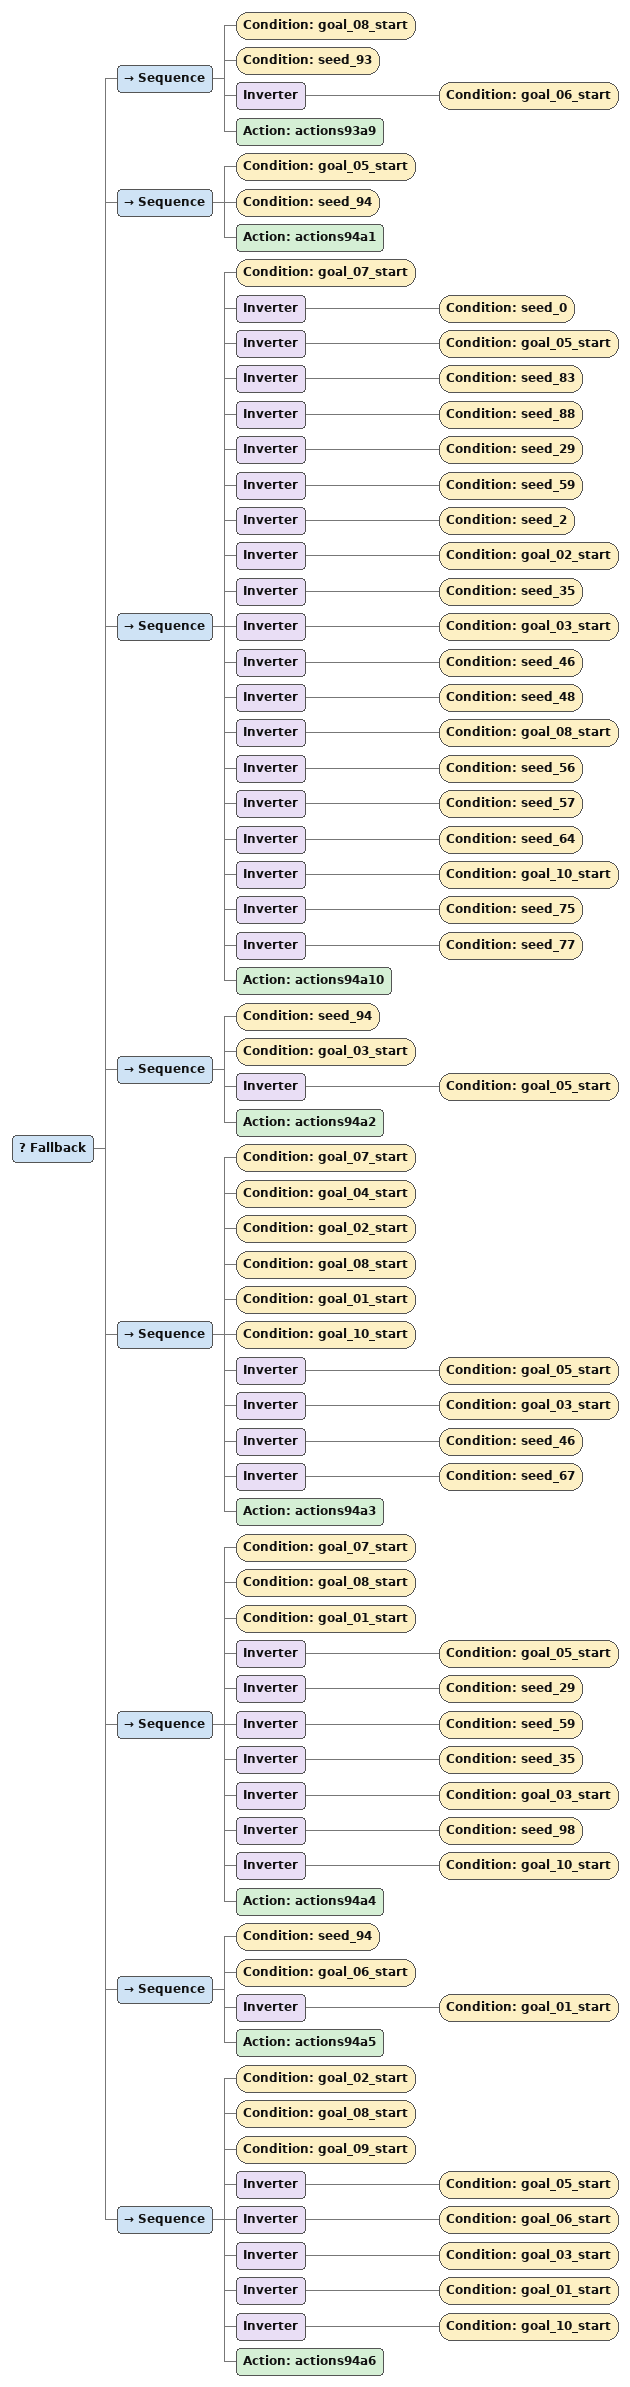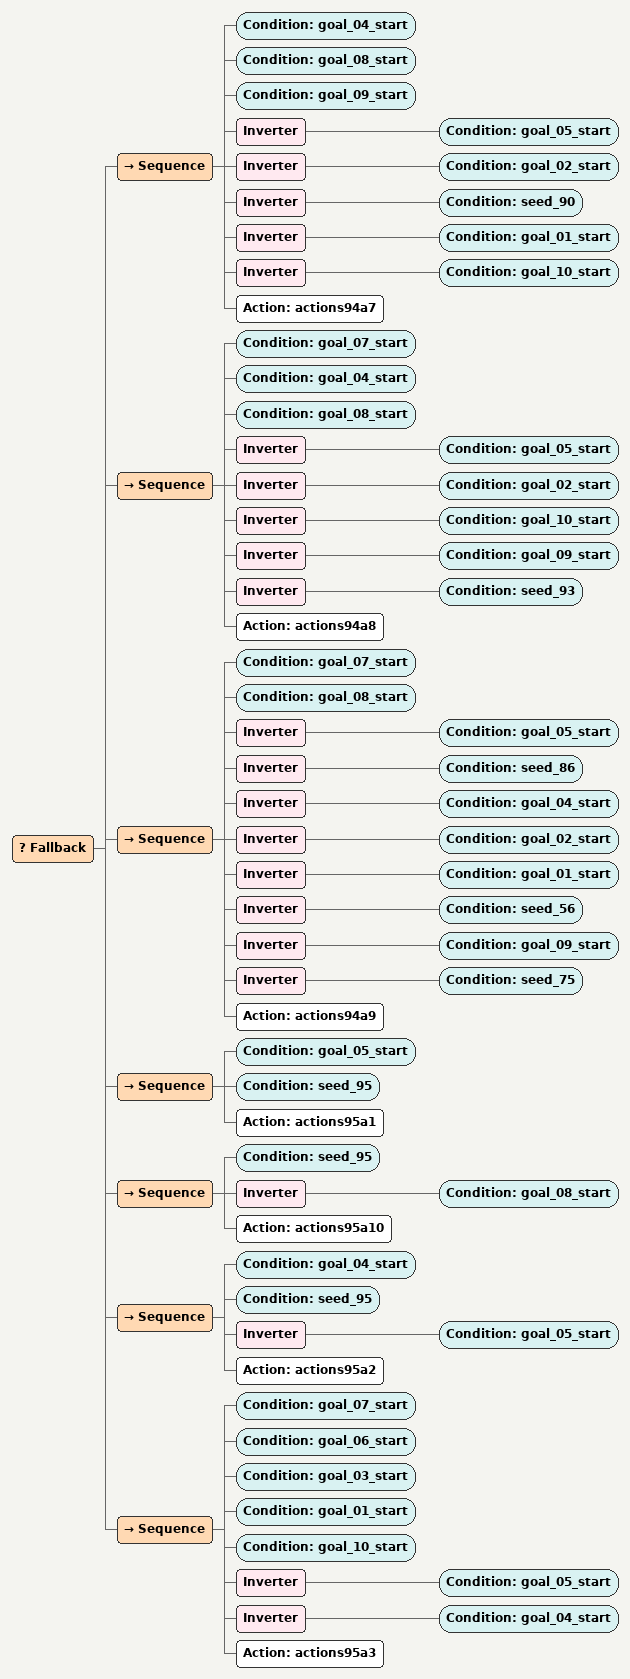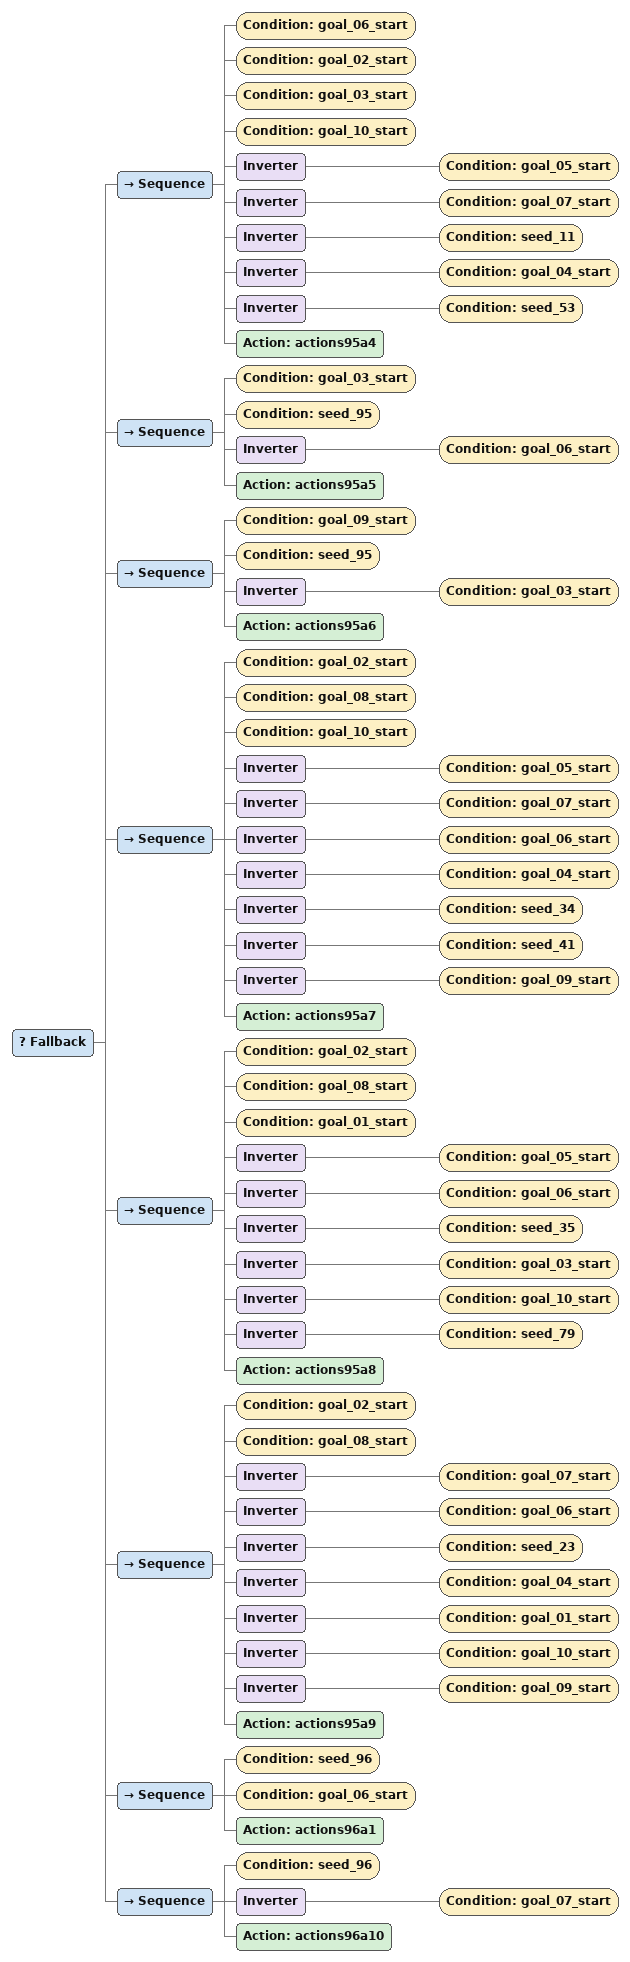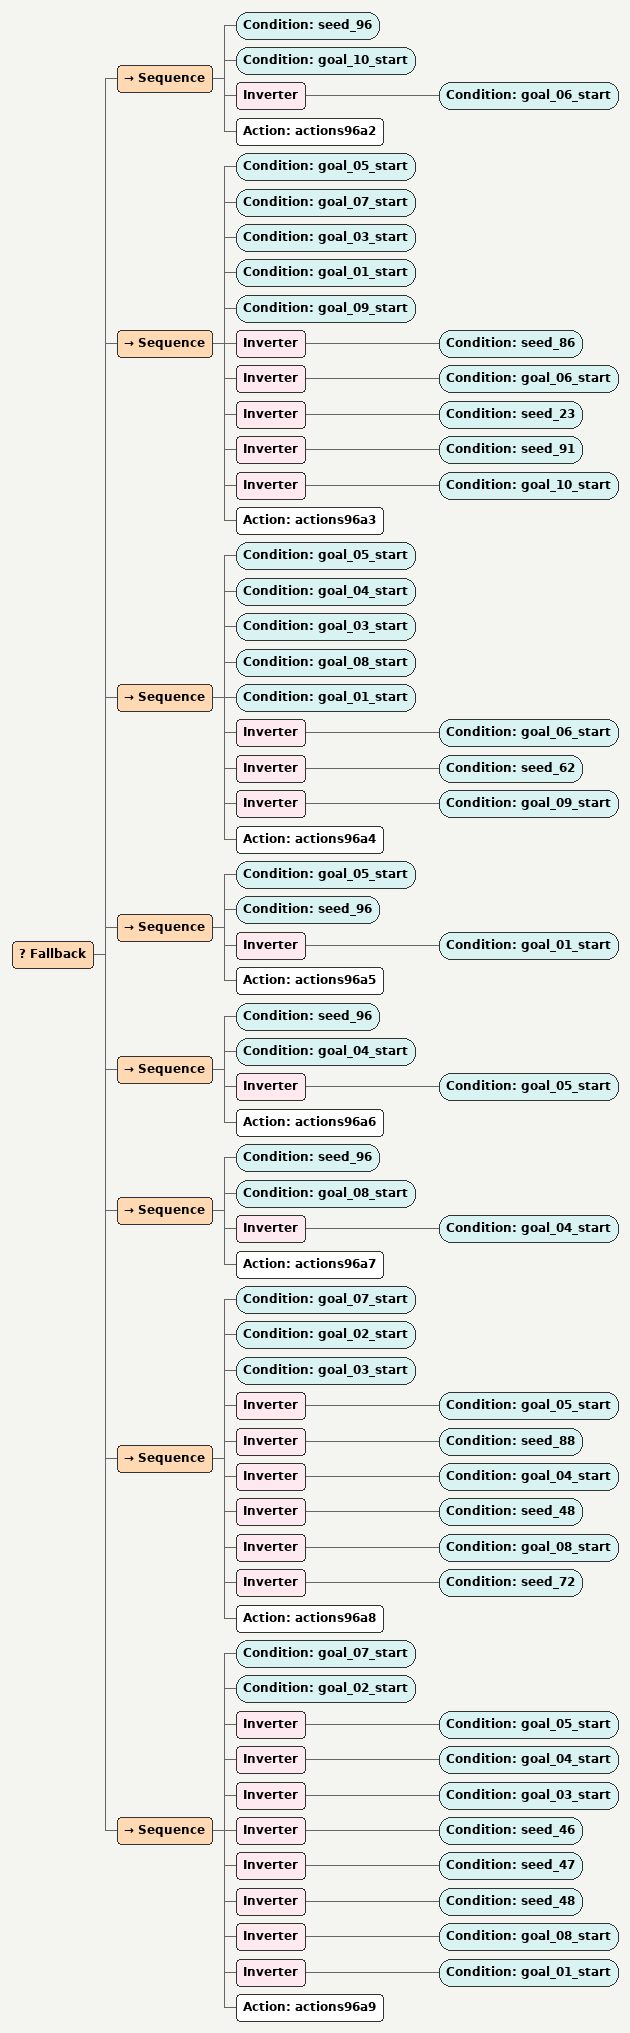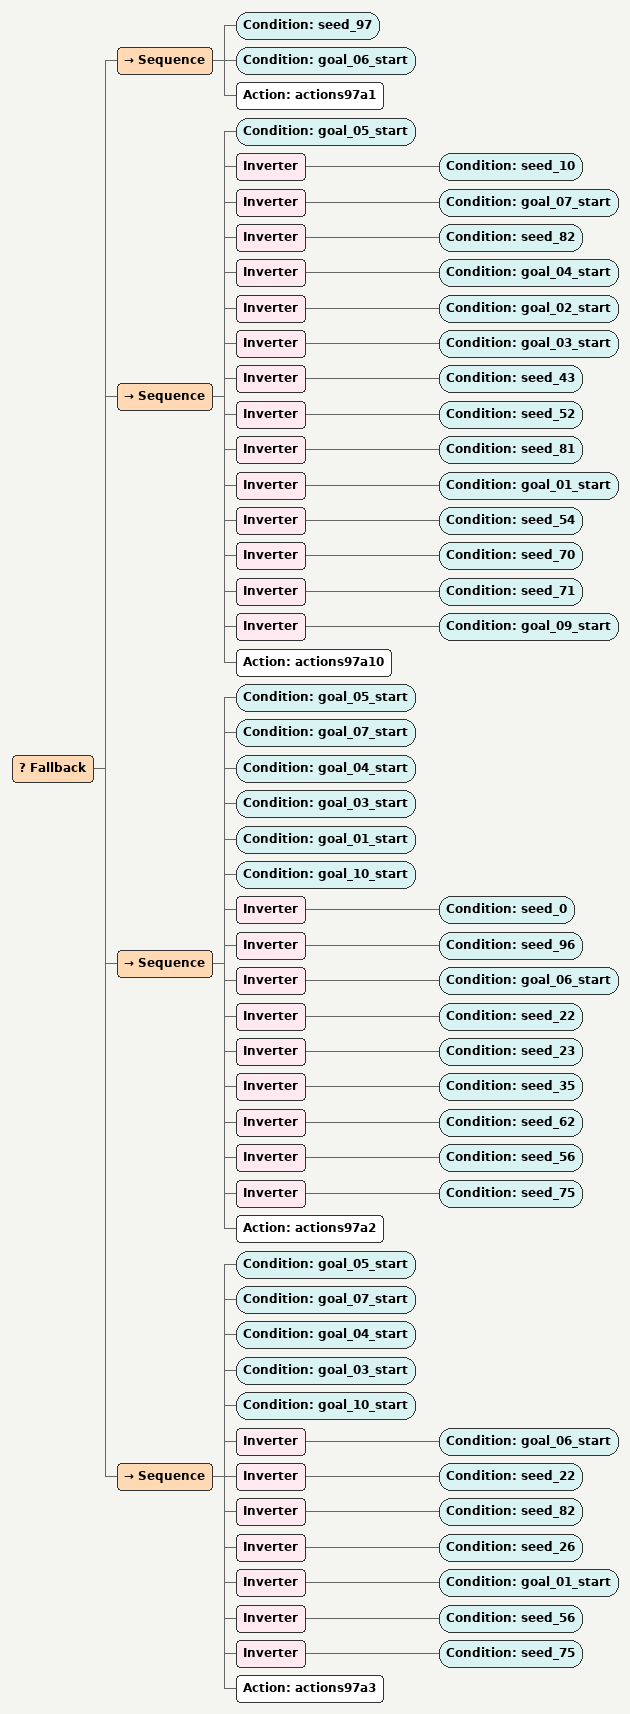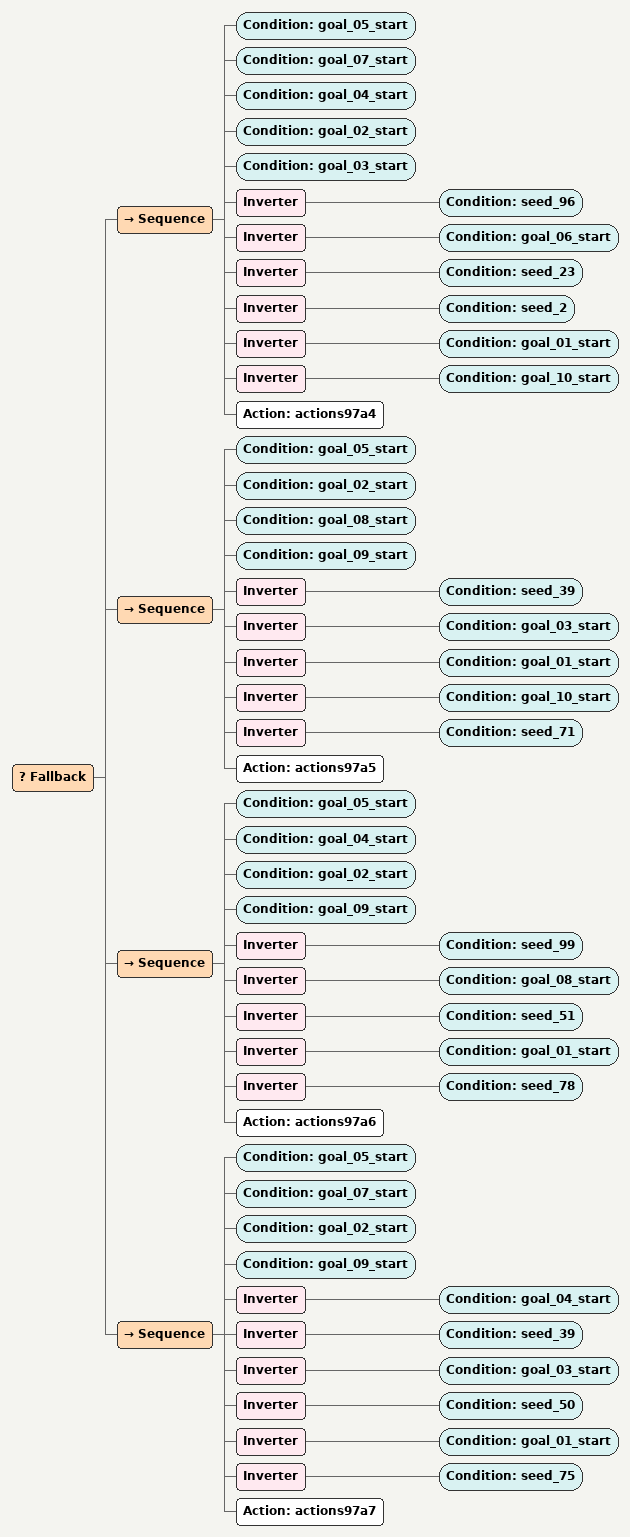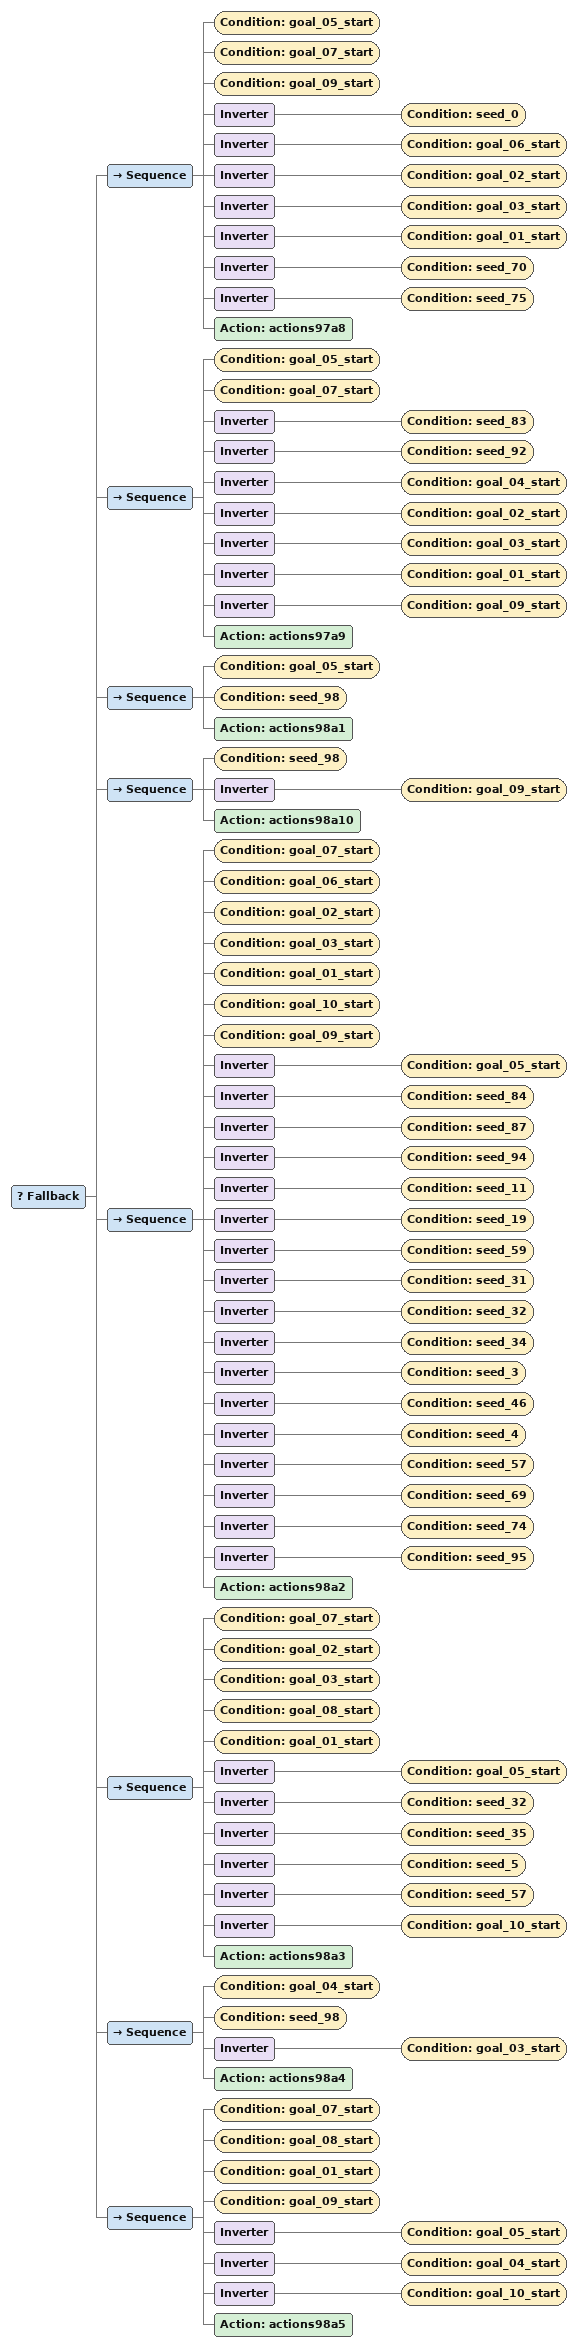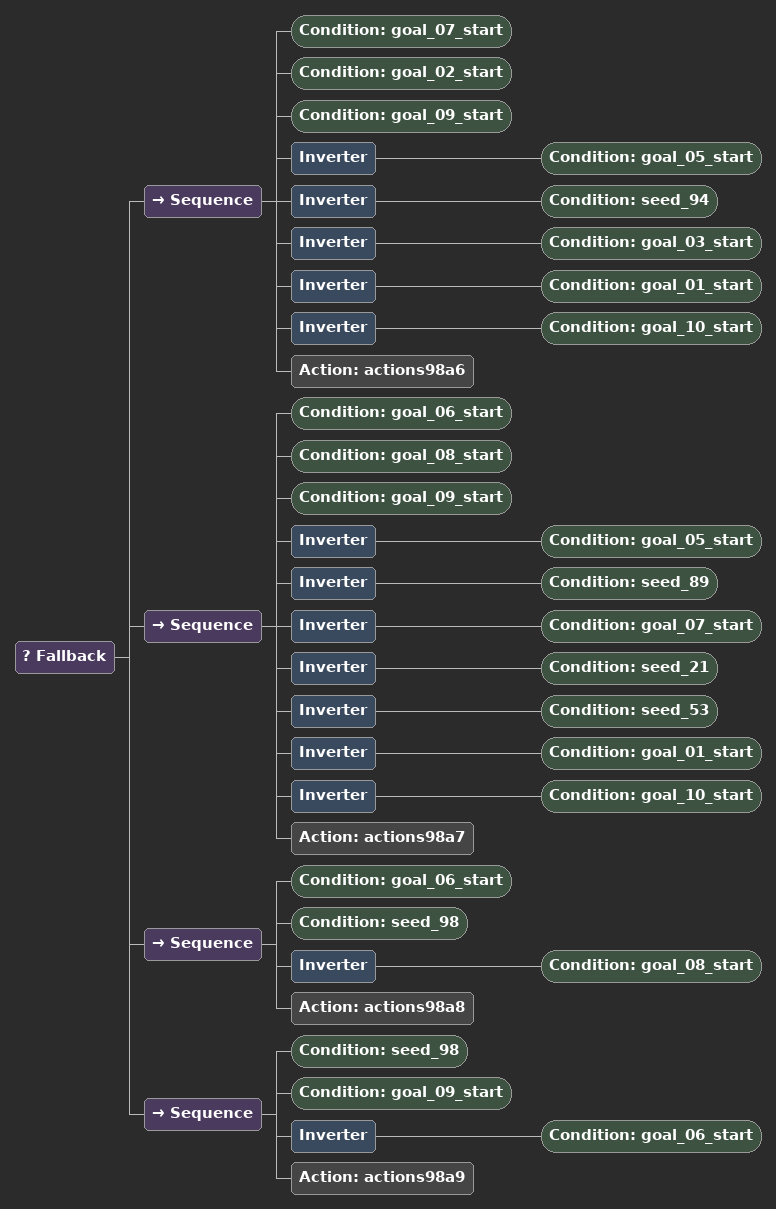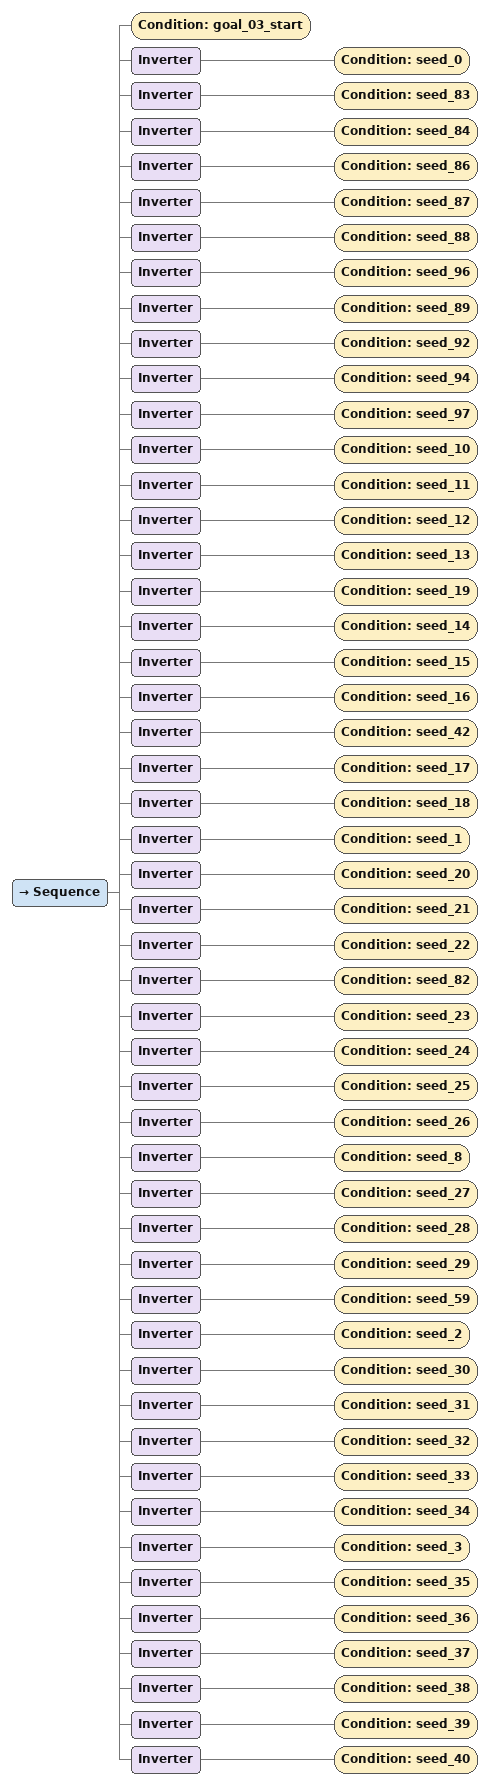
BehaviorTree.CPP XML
<Fallback>
      <Sequence>
        <Condition ID="goal_08_start"/>
        <Condition ID="seed_93"/>
        <Inverter>
          <Condition ID="goal_06_start"/>
        </Inverter>
        <Action ID="actions93a9"/>
      </Sequence>
      <Sequence>
        <Condition ID="goal_05_start"/>
        <Condition ID="seed_94"/>
        <Action ID="actions94a1"/>
      </Sequence>
      <Sequence>
        <Condition ID="goal_07_start"/>
        <Inverter>
          <Condition ID="seed_0"/>
        </Inverter>
        <Inverter>
          <Condition ID="goal_05_start"/>
        </Inverter>
        <Inverter>
          <Condition ID="seed_83"/>
        </Inverter>
        <Inverter>
          <Condition ID="seed_88"/>
        </Inverter>
        <Inverter>
          <Condition ID="seed_29"/>
        </Inverter>
        <Inverter>
          <Condition ID="seed_59"/>
        </Inverter>
        <Inverter>
          <Condition ID="seed_2"/>
        </Inverter>
        <Inverter>
          <Condition ID="goal_02_start"/>
        </Inverter>
        <Inverter>
          <Condition ID="seed_35"/>
        </Inverter>
        <Inverter>
          <Condition ID="goal_03_start"/>
        </Inverter>
        <Inverter>
          <Condition ID="seed_46"/>
        </Inverter>
        <Inverter>
          <Condition ID="seed_48"/>
        </Inverter>
        <Inverter>
          <Condition ID="goal_08_start"/>
        </Inverter>
        <Inverter>
          <Condition ID="seed_56"/>
        </Inverter>
        <Inverter>
          <Condition ID="seed_57"/>
        </Inverter>
        <Inverter>
          <Condition ID="seed_64"/>
        </Inverter>
        <Inverter>
          <Condition ID="goal_10_start"/>
        </Inverter>
        <Inverter>
          <Condition ID="seed_75"/>
        </Inverter>
        <Inverter>
          <Condition ID="seed_77"/>
        </Inverter>
        <Action ID="actions94a10"/>
      </Sequence>
      <Sequence>
        <Condition ID="seed_94"/>
        <Condition ID="goal_03_start"/>
        <Inverter>
          <Condition ID="goal_05_start"/>
        </Inverter>
        <Action ID="actions94a2"/>
      </Sequence>
      <Sequence>
        <Condition ID="goal_07_start"/>
        <Condition ID="goal_04_start"/>
        <Condition ID="goal_02_start"/>
        <Condition ID="goal_08_start"/>
        <Condition ID="goal_01_start"/>
        <Condition ID="goal_10_start"/>
        <Inverter>
          <Condition ID="goal_05_start"/>
        </Inverter>
        <Inverter>
          <Condition ID="goal_03_start"/>
        </Inverter>
        <Inverter>
          <Condition ID="seed_46"/>
        </Inverter>
        <Inverter>
          <Condition ID="seed_67"/>
        </Inverter>
        <Action ID="actions94a3"/>
      </Sequence>
      <Sequence>
        <Condition ID="goal_07_start"/>
        <Condition ID="goal_08_start"/>
        <Condition ID="goal_01_start"/>
        <Inverter>
          <Condition ID="goal_05_start"/>
        </Inverter>
        <Inverter>
          <Condition ID="seed_29"/>
        </Inverter>
        <Inverter>
          <Condition ID="seed_59"/>
        </Inverter>
        <Inverter>
          <Condition ID="seed_35"/>
        </Inverter>
        <Inverter>
          <Condition ID="goal_03_start"/>
        </Inverter>
        <Inverter>
          <Condition ID="seed_98"/>
        </Inverter>
        <Inverter>
          <Condition ID="goal_10_start"/>
        </Inverter>
        <Action ID="actions94a4"/>
      </Sequence>
      <Sequence>
        <Condition ID="seed_94"/>
        <Condition ID="goal_06_start"/>
        <Inverter>
          <Condition ID="goal_01_start"/>
        </Inverter>
        <Action ID="actions94a5"/>
      </Sequence>
      <Sequence>
        <Condition ID="goal_02_start"/>
        <Condition ID="goal_08_start"/>
        <Condition ID="goal_09_start"/>
        <Inverter>
          <Condition ID="goal_05_start"/>
        </Inverter>
        <Inverter>
          <Condition ID="goal_06_start"/>
        </Inverter>
        <Inverter>
          <Condition ID="goal_03_start"/>
        </Inverter>
        <Inverter>
          <Condition ID="goal_01_start"/>
        </Inverter>
        <Inverter>
          <Condition ID="goal_10_start"/>
        </Inverter>
        <Action ID="actions94a6"/>
      </Sequence>
</Fallback>

<Fallback>
      <Sequence>
        <Condition ID="goal_04_start"/>
        <Condition ID="goal_08_start"/>
        <Condition ID="goal_09_start"/>
        <Inverter>
          <Condition ID="goal_05_start"/>
        </Inverter>
        <Inverter>
          <Condition ID="goal_02_start"/>
        </Inverter>
        <Inverter>
          <Condition ID="seed_90"/>
        </Inverter>
        <Inverter>
          <Condition ID="goal_01_start"/>
        </Inverter>
        <Inverter>
          <Condition ID="goal_10_start"/>
        </Inverter>
        <Action ID="actions94a7"/>
      </Sequence>
      <Sequence>
        <Condition ID="goal_07_start"/>
        <Condition ID="goal_04_start"/>
        <Condition ID="goal_08_start"/>
        <Inverter>
          <Condition ID="goal_05_start"/>
        </Inverter>
        <Inverter>
          <Condition ID="goal_02_start"/>
        </Inverter>
        <Inverter>
          <Condition ID="goal_10_start"/>
        </Inverter>
        <Inverter>
          <Condition ID="goal_09_start"/>
        </Inverter>
        <Inverter>
          <Condition ID="seed_93"/>
        </Inverter>
        <Action ID="actions94a8"/>
      </Sequence>
      <Sequence>
        <Condition ID="goal_07_start"/>
        <Condition ID="goal_08_start"/>
        <Inverter>
          <Condition ID="goal_05_start"/>
        </Inverter>
        <Inverter>
          <Condition ID="seed_86"/>
        </Inverter>
        <Inverter>
          <Condition ID="goal_04_start"/>
        </Inverter>
        <Inverter>
          <Condition ID="goal_02_start"/>
        </Inverter>
        <Inverter>
          <Condition ID="goal_01_start"/>
        </Inverter>
        <Inverter>
          <Condition ID="seed_56"/>
        </Inverter>
        <Inverter>
          <Condition ID="goal_09_start"/>
        </Inverter>
        <Inverter>
          <Condition ID="seed_75"/>
        </Inverter>
        <Action ID="actions94a9"/>
      </Sequence>
      <Sequence>
        <Condition ID="goal_05_start"/>
        <Condition ID="seed_95"/>
        <Action ID="actions95a1"/>
      </Sequence>
      <Sequence>
        <Condition ID="seed_95"/>
        <Inverter>
          <Condition ID="goal_08_start"/>
        </Inverter>
        <Action ID="actions95a10"/>
      </Sequence>
      <Sequence>
        <Condition ID="goal_04_start"/>
        <Condition ID="seed_95"/>
        <Inverter>
          <Condition ID="goal_05_start"/>
        </Inverter>
        <Action ID="actions95a2"/>
      </Sequence>
      <Sequence>
        <Condition ID="goal_07_start"/>
        <Condition ID="goal_06_start"/>
        <Condition ID="goal_03_start"/>
        <Condition ID="goal_01_start"/>
        <Condition ID="goal_10_start"/>
        <Inverter>
          <Condition ID="goal_05_start"/>
        </Inverter>
        <Inverter>
          <Condition ID="goal_04_start"/>
        </Inverter>
        <Action ID="actions95a3"/>
      </Sequence>
</Fallback>

<Fallback>
      <Sequence>
        <Condition ID="goal_06_start"/>
        <Condition ID="goal_02_start"/>
        <Condition ID="goal_03_start"/>
        <Condition ID="goal_10_start"/>
        <Inverter>
          <Condition ID="goal_05_start"/>
        </Inverter>
        <Inverter>
          <Condition ID="goal_07_start"/>
        </Inverter>
        <Inverter>
          <Condition ID="seed_11"/>
        </Inverter>
        <Inverter>
          <Condition ID="goal_04_start"/>
        </Inverter>
        <Inverter>
          <Condition ID="seed_53"/>
        </Inverter>
        <Action ID="actions95a4"/>
      </Sequence>
      <Sequence>
        <Condition ID="goal_03_start"/>
        <Condition ID="seed_95"/>
        <Inverter>
          <Condition ID="goal_06_start"/>
        </Inverter>
        <Action ID="actions95a5"/>
      </Sequence>
      <Sequence>
        <Condition ID="goal_09_start"/>
        <Condition ID="seed_95"/>
        <Inverter>
          <Condition ID="goal_03_start"/>
        </Inverter>
        <Action ID="actions95a6"/>
      </Sequence>
      <Sequence>
        <Condition ID="goal_02_start"/>
        <Condition ID="goal_08_start"/>
        <Condition ID="goal_10_start"/>
        <Inverter>
          <Condition ID="goal_05_start"/>
        </Inverter>
        <Inverter>
          <Condition ID="goal_07_start"/>
        </Inverter>
        <Inverter>
          <Condition ID="goal_06_start"/>
        </Inverter>
        <Inverter>
          <Condition ID="goal_04_start"/>
        </Inverter>
        <Inverter>
          <Condition ID="seed_34"/>
        </Inverter>
        <Inverter>
          <Condition ID="seed_41"/>
        </Inverter>
        <Inverter>
          <Condition ID="goal_09_start"/>
        </Inverter>
        <Action ID="actions95a7"/>
      </Sequence>
      <Sequence>
        <Condition ID="goal_02_start"/>
        <Condition ID="goal_08_start"/>
        <Condition ID="goal_01_start"/>
        <Inverter>
          <Condition ID="goal_05_start"/>
        </Inverter>
        <Inverter>
          <Condition ID="goal_06_start"/>
        </Inverter>
        <Inverter>
          <Condition ID="seed_35"/>
        </Inverter>
        <Inverter>
          <Condition ID="goal_03_start"/>
        </Inverter>
        <Inverter>
          <Condition ID="goal_10_start"/>
        </Inverter>
        <Inverter>
          <Condition ID="seed_79"/>
        </Inverter>
        <Action ID="actions95a8"/>
      </Sequence>
      <Sequence>
        <Condition ID="goal_02_start"/>
        <Condition ID="goal_08_start"/>
        <Inverter>
          <Condition ID="goal_07_start"/>
        </Inverter>
        <Inverter>
          <Condition ID="goal_06_start"/>
        </Inverter>
        <Inverter>
          <Condition ID="seed_23"/>
        </Inverter>
        <Inverter>
          <Condition ID="goal_04_start"/>
        </Inverter>
        <Inverter>
          <Condition ID="goal_01_start"/>
        </Inverter>
        <Inverter>
          <Condition ID="goal_10_start"/>
        </Inverter>
        <Inverter>
          <Condition ID="goal_09_start"/>
        </Inverter>
        <Action ID="actions95a9"/>
      </Sequence>
      <Sequence>
        <Condition ID="seed_96"/>
        <Condition ID="goal_06_start"/>
        <Action ID="actions96a1"/>
      </Sequence>
      <Sequence>
        <Condition ID="seed_96"/>
        <Inverter>
          <Condition ID="goal_07_start"/>
        </Inverter>
        <Action ID="actions96a10"/>
      </Sequence>
</Fallback>

<Fallback>
      <Sequence>
        <Condition ID="seed_96"/>
        <Condition ID="goal_10_start"/>
        <Inverter>
          <Condition ID="goal_06_start"/>
        </Inverter>
        <Action ID="actions96a2"/>
      </Sequence>
      <Sequence>
        <Condition ID="goal_05_start"/>
        <Condition ID="goal_07_start"/>
        <Condition ID="goal_03_start"/>
        <Condition ID="goal_01_start"/>
        <Condition ID="goal_09_start"/>
        <Inverter>
          <Condition ID="seed_86"/>
        </Inverter>
        <Inverter>
          <Condition ID="goal_06_start"/>
        </Inverter>
        <Inverter>
          <Condition ID="seed_23"/>
        </Inverter>
        <Inverter>
          <Condition ID="seed_91"/>
        </Inverter>
        <Inverter>
          <Condition ID="goal_10_start"/>
        </Inverter>
        <Action ID="actions96a3"/>
      </Sequence>
      <Sequence>
        <Condition ID="goal_05_start"/>
        <Condition ID="goal_04_start"/>
        <Condition ID="goal_03_start"/>
        <Condition ID="goal_08_start"/>
        <Condition ID="goal_01_start"/>
        <Inverter>
          <Condition ID="goal_06_start"/>
        </Inverter>
        <Inverter>
          <Condition ID="seed_62"/>
        </Inverter>
        <Inverter>
          <Condition ID="goal_09_start"/>
        </Inverter>
        <Action ID="actions96a4"/>
      </Sequence>
      <Sequence>
        <Condition ID="goal_05_start"/>
        <Condition ID="seed_96"/>
        <Inverter>
          <Condition ID="goal_01_start"/>
        </Inverter>
        <Action ID="actions96a5"/>
      </Sequence>
      <Sequence>
        <Condition ID="seed_96"/>
        <Condition ID="goal_04_start"/>
        <Inverter>
          <Condition ID="goal_05_start"/>
        </Inverter>
        <Action ID="actions96a6"/>
      </Sequence>
      <Sequence>
        <Condition ID="seed_96"/>
        <Condition ID="goal_08_start"/>
        <Inverter>
          <Condition ID="goal_04_start"/>
        </Inverter>
        <Action ID="actions96a7"/>
      </Sequence>
      <Sequence>
        <Condition ID="goal_07_start"/>
        <Condition ID="goal_02_start"/>
        <Condition ID="goal_03_start"/>
        <Inverter>
          <Condition ID="goal_05_start"/>
        </Inverter>
        <Inverter>
          <Condition ID="seed_88"/>
        </Inverter>
        <Inverter>
          <Condition ID="goal_04_start"/>
        </Inverter>
        <Inverter>
          <Condition ID="seed_48"/>
        </Inverter>
        <Inverter>
          <Condition ID="goal_08_start"/>
        </Inverter>
        <Inverter>
          <Condition ID="seed_72"/>
        </Inverter>
        <Action ID="actions96a8"/>
      </Sequence>
      <Sequence>
        <Condition ID="goal_07_start"/>
        <Condition ID="goal_02_start"/>
        <Inverter>
          <Condition ID="goal_05_start"/>
        </Inverter>
        <Inverter>
          <Condition ID="goal_04_start"/>
        </Inverter>
        <Inverter>
          <Condition ID="goal_03_start"/>
        </Inverter>
        <Inverter>
          <Condition ID="seed_46"/>
        </Inverter>
        <Inverter>
          <Condition ID="seed_47"/>
        </Inverter>
        <Inverter>
          <Condition ID="seed_48"/>
        </Inverter>
        <Inverter>
          <Condition ID="goal_08_start"/>
        </Inverter>
        <Inverter>
          <Condition ID="goal_01_start"/>
        </Inverter>
        <Action ID="actions96a9"/>
      </Sequence>
</Fallback>

<Fallback>
      <Sequence>
        <Condition ID="seed_97"/>
        <Condition ID="goal_06_start"/>
        <Action ID="actions97a1"/>
      </Sequence>
      <Sequence>
        <Condition ID="goal_05_start"/>
        <Inverter>
          <Condition ID="seed_10"/>
        </Inverter>
        <Inverter>
          <Condition ID="goal_07_start"/>
        </Inverter>
        <Inverter>
          <Condition ID="seed_82"/>
        </Inverter>
        <Inverter>
          <Condition ID="goal_04_start"/>
        </Inverter>
        <Inverter>
          <Condition ID="goal_02_start"/>
        </Inverter>
        <Inverter>
          <Condition ID="goal_03_start"/>
        </Inverter>
        <Inverter>
          <Condition ID="seed_43"/>
        </Inverter>
        <Inverter>
          <Condition ID="seed_52"/>
        </Inverter>
        <Inverter>
          <Condition ID="seed_81"/>
        </Inverter>
        <Inverter>
          <Condition ID="goal_01_start"/>
        </Inverter>
        <Inverter>
          <Condition ID="seed_54"/>
        </Inverter>
        <Inverter>
          <Condition ID="seed_70"/>
        </Inverter>
        <Inverter>
          <Condition ID="seed_71"/>
        </Inverter>
        <Inverter>
          <Condition ID="goal_09_start"/>
        </Inverter>
        <Action ID="actions97a10"/>
      </Sequence>
      <Sequence>
        <Condition ID="goal_05_start"/>
        <Condition ID="goal_07_start"/>
        <Condition ID="goal_04_start"/>
        <Condition ID="goal_03_start"/>
        <Condition ID="goal_01_start"/>
        <Condition ID="goal_10_start"/>
        <Inverter>
          <Condition ID="seed_0"/>
        </Inverter>
        <Inverter>
          <Condition ID="seed_96"/>
        </Inverter>
        <Inverter>
          <Condition ID="goal_06_start"/>
        </Inverter>
        <Inverter>
          <Condition ID="seed_22"/>
        </Inverter>
        <Inverter>
          <Condition ID="seed_23"/>
        </Inverter>
        <Inverter>
          <Condition ID="seed_35"/>
        </Inverter>
        <Inverter>
          <Condition ID="seed_62"/>
        </Inverter>
        <Inverter>
          <Condition ID="seed_56"/>
        </Inverter>
        <Inverter>
          <Condition ID="seed_75"/>
        </Inverter>
        <Action ID="actions97a2"/>
      </Sequence>
      <Sequence>
        <Condition ID="goal_05_start"/>
        <Condition ID="goal_07_start"/>
        <Condition ID="goal_04_start"/>
        <Condition ID="goal_03_start"/>
        <Condition ID="goal_10_start"/>
        <Inverter>
          <Condition ID="goal_06_start"/>
        </Inverter>
        <Inverter>
          <Condition ID="seed_22"/>
        </Inverter>
        <Inverter>
          <Condition ID="seed_82"/>
        </Inverter>
        <Inverter>
          <Condition ID="seed_26"/>
        </Inverter>
        <Inverter>
          <Condition ID="goal_01_start"/>
        </Inverter>
        <Inverter>
          <Condition ID="seed_56"/>
        </Inverter>
        <Inverter>
          <Condition ID="seed_75"/>
        </Inverter>
        <Action ID="actions97a3"/>
      </Sequence>
</Fallback>

<Fallback>
      <Sequence>
        <Condition ID="goal_05_start"/>
        <Condition ID="goal_07_start"/>
        <Condition ID="goal_04_start"/>
        <Condition ID="goal_02_start"/>
        <Condition ID="goal_03_start"/>
        <Inverter>
          <Condition ID="seed_96"/>
        </Inverter>
        <Inverter>
          <Condition ID="goal_06_start"/>
        </Inverter>
        <Inverter>
          <Condition ID="seed_23"/>
        </Inverter>
        <Inverter>
          <Condition ID="seed_2"/>
        </Inverter>
        <Inverter>
          <Condition ID="goal_01_start"/>
        </Inverter>
        <Inverter>
          <Condition ID="goal_10_start"/>
        </Inverter>
        <Action ID="actions97a4"/>
      </Sequence>
      <Sequence>
        <Condition ID="goal_05_start"/>
        <Condition ID="goal_02_start"/>
        <Condition ID="goal_08_start"/>
        <Condition ID="goal_09_start"/>
        <Inverter>
          <Condition ID="seed_39"/>
        </Inverter>
        <Inverter>
          <Condition ID="goal_03_start"/>
        </Inverter>
        <Inverter>
          <Condition ID="goal_01_start"/>
        </Inverter>
        <Inverter>
          <Condition ID="goal_10_start"/>
        </Inverter>
        <Inverter>
          <Condition ID="seed_71"/>
        </Inverter>
        <Action ID="actions97a5"/>
      </Sequence>
      <Sequence>
        <Condition ID="goal_05_start"/>
        <Condition ID="goal_04_start"/>
        <Condition ID="goal_02_start"/>
        <Condition ID="goal_09_start"/>
        <Inverter>
          <Condition ID="seed_99"/>
        </Inverter>
        <Inverter>
          <Condition ID="goal_08_start"/>
        </Inverter>
        <Inverter>
          <Condition ID="seed_51"/>
        </Inverter>
        <Inverter>
          <Condition ID="goal_01_start"/>
        </Inverter>
        <Inverter>
          <Condition ID="seed_78"/>
        </Inverter>
        <Action ID="actions97a6"/>
      </Sequence>
      <Sequence>
        <Condition ID="goal_05_start"/>
        <Condition ID="goal_07_start"/>
        <Condition ID="goal_02_start"/>
        <Condition ID="goal_09_start"/>
        <Inverter>
          <Condition ID="goal_04_start"/>
        </Inverter>
        <Inverter>
          <Condition ID="seed_39"/>
        </Inverter>
        <Inverter>
          <Condition ID="goal_03_start"/>
        </Inverter>
        <Inverter>
          <Condition ID="seed_50"/>
        </Inverter>
        <Inverter>
          <Condition ID="goal_01_start"/>
        </Inverter>
        <Inverter>
          <Condition ID="seed_75"/>
        </Inverter>
        <Action ID="actions97a7"/>
      </Sequence>
</Fallback>

<Fallback>
      <Sequence>
        <Condition ID="goal_05_start"/>
        <Condition ID="goal_07_start"/>
        <Condition ID="goal_09_start"/>
        <Inverter>
          <Condition ID="seed_0"/>
        </Inverter>
        <Inverter>
          <Condition ID="goal_06_start"/>
        </Inverter>
        <Inverter>
          <Condition ID="goal_02_start"/>
        </Inverter>
        <Inverter>
          <Condition ID="goal_03_start"/>
        </Inverter>
        <Inverter>
          <Condition ID="goal_01_start"/>
        </Inverter>
        <Inverter>
          <Condition ID="seed_70"/>
        </Inverter>
        <Inverter>
          <Condition ID="seed_75"/>
        </Inverter>
        <Action ID="actions97a8"/>
      </Sequence>
      <Sequence>
        <Condition ID="goal_05_start"/>
        <Condition ID="goal_07_start"/>
        <Inverter>
          <Condition ID="seed_83"/>
        </Inverter>
        <Inverter>
          <Condition ID="seed_92"/>
        </Inverter>
        <Inverter>
          <Condition ID="goal_04_start"/>
        </Inverter>
        <Inverter>
          <Condition ID="goal_02_start"/>
        </Inverter>
        <Inverter>
          <Condition ID="goal_03_start"/>
        </Inverter>
        <Inverter>
          <Condition ID="goal_01_start"/>
        </Inverter>
        <Inverter>
          <Condition ID="goal_09_start"/>
        </Inverter>
        <Action ID="actions97a9"/>
      </Sequence>
      <Sequence>
        <Condition ID="goal_05_start"/>
        <Condition ID="seed_98"/>
        <Action ID="actions98a1"/>
      </Sequence>
      <Sequence>
        <Condition ID="seed_98"/>
        <Inverter>
          <Condition ID="goal_09_start"/>
        </Inverter>
        <Action ID="actions98a10"/>
      </Sequence>
      <Sequence>
        <Condition ID="goal_07_start"/>
        <Condition ID="goal_06_start"/>
        <Condition ID="goal_02_start"/>
        <Condition ID="goal_03_start"/>
        <Condition ID="goal_01_start"/>
        <Condition ID="goal_10_start"/>
        <Condition ID="goal_09_start"/>
        <Inverter>
          <Condition ID="goal_05_start"/>
        </Inverter>
        <Inverter>
          <Condition ID="seed_84"/>
        </Inverter>
        <Inverter>
          <Condition ID="seed_87"/>
        </Inverter>
        <Inverter>
          <Condition ID="seed_94"/>
        </Inverter>
        <Inverter>
          <Condition ID="seed_11"/>
        </Inverter>
        <Inverter>
          <Condition ID="seed_19"/>
        </Inverter>
        <Inverter>
          <Condition ID="seed_59"/>
        </Inverter>
        <Inverter>
          <Condition ID="seed_31"/>
        </Inverter>
        <Inverter>
          <Condition ID="seed_32"/>
        </Inverter>
        <Inverter>
          <Condition ID="seed_34"/>
        </Inverter>
        <Inverter>
          <Condition ID="seed_3"/>
        </Inverter>
        <Inverter>
          <Condition ID="seed_46"/>
        </Inverter>
        <Inverter>
          <Condition ID="seed_4"/>
        </Inverter>
        <Inverter>
          <Condition ID="seed_57"/>
        </Inverter>
        <Inverter>
          <Condition ID="seed_69"/>
        </Inverter>
        <Inverter>
          <Condition ID="seed_74"/>
        </Inverter>
        <Inverter>
          <Condition ID="seed_95"/>
        </Inverter>
        <Action ID="actions98a2"/>
      </Sequence>
      <Sequence>
        <Condition ID="goal_07_start"/>
        <Condition ID="goal_02_start"/>
        <Condition ID="goal_03_start"/>
        <Condition ID="goal_08_start"/>
        <Condition ID="goal_01_start"/>
        <Inverter>
          <Condition ID="goal_05_start"/>
        </Inverter>
        <Inverter>
          <Condition ID="seed_32"/>
        </Inverter>
        <Inverter>
          <Condition ID="seed_35"/>
        </Inverter>
        <Inverter>
          <Condition ID="seed_5"/>
        </Inverter>
        <Inverter>
          <Condition ID="seed_57"/>
        </Inverter>
        <Inverter>
          <Condition ID="goal_10_start"/>
        </Inverter>
        <Action ID="actions98a3"/>
      </Sequence>
      <Sequence>
        <Condition ID="goal_04_start"/>
        <Condition ID="seed_98"/>
        <Inverter>
          <Condition ID="goal_03_start"/>
        </Inverter>
        <Action ID="actions98a4"/>
      </Sequence>
      <Sequence>
        <Condition ID="goal_07_start"/>
        <Condition ID="goal_08_start"/>
        <Condition ID="goal_01_start"/>
        <Condition ID="goal_09_start"/>
        <Inverter>
          <Condition ID="goal_05_start"/>
        </Inverter>
        <Inverter>
          <Condition ID="goal_04_start"/>
        </Inverter>
        <Inverter>
          <Condition ID="goal_10_start"/>
        </Inverter>
        <Action ID="actions98a5"/>
      </Sequence>
</Fallback>

<Fallback>
      <Sequence>
        <Condition ID="goal_07_start"/>
        <Condition ID="goal_02_start"/>
        <Condition ID="goal_09_start"/>
        <Inverter>
          <Condition ID="goal_05_start"/>
        </Inverter>
        <Inverter>
          <Condition ID="seed_94"/>
        </Inverter>
        <Inverter>
          <Condition ID="goal_03_start"/>
        </Inverter>
        <Inverter>
          <Condition ID="goal_01_start"/>
        </Inverter>
        <Inverter>
          <Condition ID="goal_10_start"/>
        </Inverter>
        <Action ID="actions98a6"/>
      </Sequence>
      <Sequence>
        <Condition ID="goal_06_start"/>
        <Condition ID="goal_08_start"/>
        <Condition ID="goal_09_start"/>
        <Inverter>
          <Condition ID="goal_05_start"/>
        </Inverter>
        <Inverter>
          <Condition ID="seed_89"/>
        </Inverter>
        <Inverter>
          <Condition ID="goal_07_start"/>
        </Inverter>
        <Inverter>
          <Condition ID="seed_21"/>
        </Inverter>
        <Inverter>
          <Condition ID="seed_53"/>
        </Inverter>
        <Inverter>
          <Condition ID="goal_01_start"/>
        </Inverter>
        <Inverter>
          <Condition ID="goal_10_start"/>
        </Inverter>
        <Action ID="actions98a7"/>
      </Sequence>
      <Sequence>
        <Condition ID="goal_06_start"/>
        <Condition ID="seed_98"/>
        <Inverter>
          <Condition ID="goal_08_start"/>
        </Inverter>
        <Action ID="actions98a8"/>
      </Sequence>
      <Sequence>
        <Condition ID="seed_98"/>
        <Condition ID="goal_09_start"/>
        <Inverter>
          <Condition ID="goal_06_start"/>
        </Inverter>
        <Action ID="actions98a9"/>
      </Sequence>
</Fallback>

<Sequence>
  <Condition ID="goal_03_start"/>
  <Inverter>
    <Condition ID="seed_0"/>
  </Inverter>
  <Inverter>
    <Condition ID="seed_83"/>
  </Inverter>
  <Inverter>
    <Condition ID="seed_84"/>
  </Inverter>
  <Inverter>
    <Condition ID="seed_86"/>
  </Inverter>
  <Inverter>
    <Condition ID="seed_87"/>
  </Inverter>
  <Inverter>
    <Condition ID="seed_88"/>
  </Inverter>
  <Inverter>
    <Condition ID="seed_96"/>
  </Inverter>
  <Inverter>
    <Condition ID="seed_89"/>
  </Inverter>
  <Inverter>
    <Condition ID="seed_92"/>
  </Inverter>
  <Inverter>
    <Condition ID="seed_94"/>
  </Inverter>
  <Inverter>
    <Condition ID="seed_97"/>
  </Inverter>
  <Inverter>
    <Condition ID="seed_10"/>
  </Inverter>
  <Inverter>
    <Condition ID="seed_11"/>
  </Inverter>
  <Inverter>
    <Condition ID="seed_12"/>
  </Inverter>
  <Inverter>
    <Condition ID="seed_13"/>
  </Inverter>
  <Inverter>
    <Condition ID="seed_19"/>
  </Inverter>
  <Inverter>
    <Condition ID="seed_14"/>
  </Inverter>
  <Inverter>
    <Condition ID="seed_15"/>
  </Inverter>
  <Inverter>
    <Condition ID="seed_16"/>
  </Inverter>
  <Inverter>
    <Condition ID="seed_42"/>
  </Inverter>
  <Inverter>
    <Condition ID="seed_17"/>
  </Inverter>
  <Inverter>
    <Condition ID="seed_18"/>
  </Inverter>
  <Inverter>
    <Condition ID="seed_1"/>
  </Inverter>
  <Inverter>
    <Condition ID="seed_20"/>
  </Inverter>
  <Inverter>
    <Condition ID="seed_21"/>
  </Inverter>
  <Inverter>
    <Condition ID="seed_22"/>
  </Inverter>
  <Inverter>
    <Condition ID="seed_82"/>
  </Inverter>
  <Inverter>
    <Condition ID="seed_23"/>
  </Inverter>
  <Inverter>
    <Condition ID="seed_24"/>
  </Inverter>
  <Inverter>
    <Condition ID="seed_25"/>
  </Inverter>
  <Inverter>
    <Condition ID="seed_26"/>
  </Inverter>
  <Inverter>
    <Condition ID="seed_8"/>
  </Inverter>
  <Inverter>
    <Condition ID="seed_27"/>
  </Inverter>
  <Inverter>
    <Condition ID="seed_28"/>
  </Inverter>
  <Inverter>
    <Condition ID="seed_29"/>
  </Inverter>
  <Inverter>
    <Condition ID="seed_59"/>
  </Inverter>
  <Inverter>
    <Condition ID="seed_2"/>
  </Inverter>
  <Inverter>
    <Condition ID="seed_30"/>
  </Inverter>
  <Inverter>
    <Condition ID="seed_31"/>
  </Inverter>
  <Inverter>
    <Condition ID="seed_32"/>
  </Inverter>
  <Inverter>
    <Condition ID="seed_33"/>
  </Inverter>
  <Inverter>
    <Condition ID="seed_34"/>
  </Inverter>
  <Inverter>
    <Condition ID="seed_3"/>
  </Inverter>
  <Inverter>
    <Condition ID="seed_35"/>
  </Inverter>
  <Inverter>
    <Condition ID="seed_36"/>
  </Inverter>
  <Inverter>
    <Condition ID="seed_37"/>
  </Inverter>
  <Inverter>
    <Condition ID="seed_38"/>
  </Inverter>
  <Inverter>
    <Condition ID="seed_39"/>
  </Inverter>
  <Inverter>
    <Condition ID="seed_40"/>
  </Inverter>
</Sequence>
